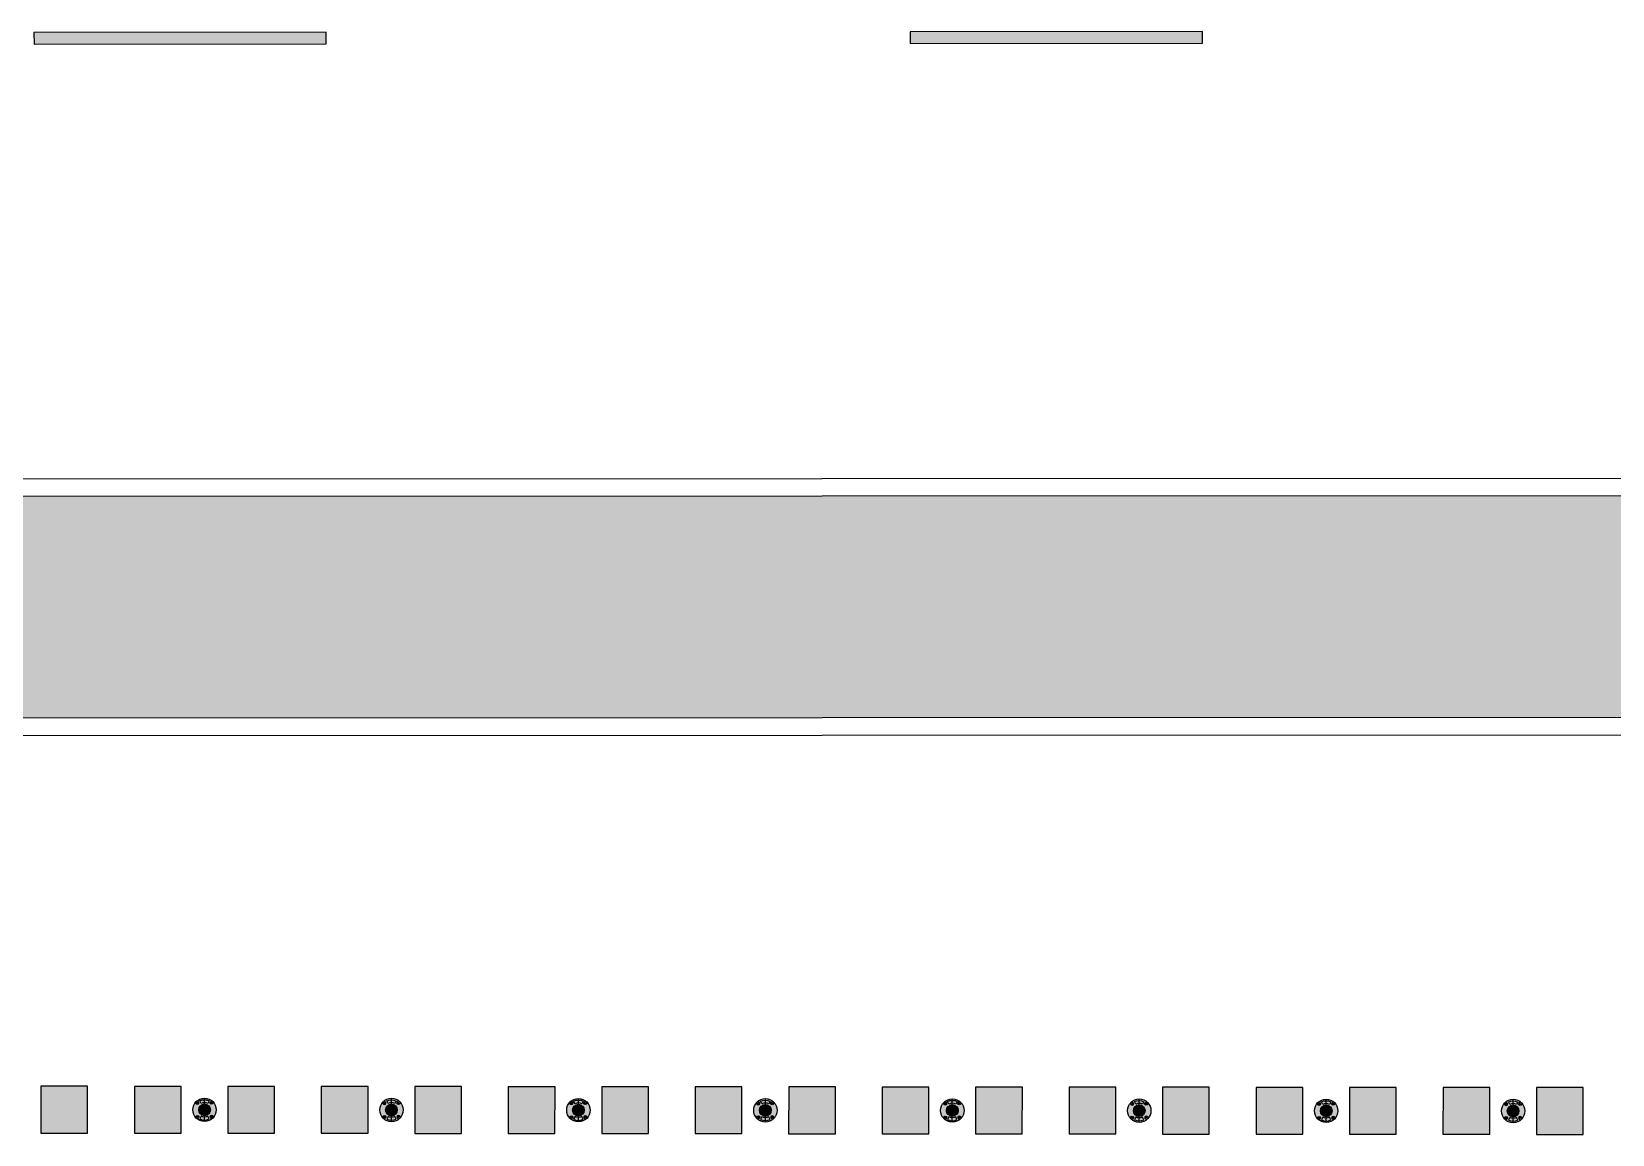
# Model space of a CAD drawing. Header units: metres. Extents: x 668617 to 675126, y 2286318 to 2293677.
# Drawn here: x 669092.89 to 669106.42, y 2287207.21 to 2287216.65 of the extents above; entities that cross this region are included whole.
import ezdxf

# ---------------------------------------------------------------- set-up
doc = ezdxf.new("R2010")
doc.units = ezdxf.units.M
doc.header["$MEASUREMENT"] = 0
for name, color, linetype in [('CU_VEGETACION', 54, 'Continuous'), ('DMTG-B-CuadrosVerdes', 94, 'Continuous'), ('DMTG-M-VIALETON', 92, 'Continuous'), ('DMTG-PB-BANQUETAS', 251, 'Continuous'), ('DMTG-SH-LINEA DISCONTINUA', 252, 'Continuous')]:
    doc.layers.add(name, color=color, linetype=linetype)

# ---------------------------------------------------------------- blocks, each defined once
blk = doc.blocks.new('*U127')
h = blk.add_hatch(color=256)
h.dxf.hatch_style = 1
h.paths.add_polyline_path([(5.624, 4.25), (6.024, 4.25), (6.024, 4.65), (5.624, 4.65)])
h = blk.add_hatch(color=256)
h.dxf.hatch_style = 1
h.paths.add_polyline_path([(5.624, 4.25), (6.024, 4.25), (6.024, 4.65), (5.624, 4.65)])
h = blk.add_hatch(color=256)
h.dxf.hatch_style = 1
h.paths.add_polyline_path([(6.424, 4.25), (6.824, 4.25), (6.824, 4.65), (6.424, 4.65)])
h = blk.add_hatch(color=256)
h.dxf.hatch_style = 1
h.paths.add_polyline_path([(6.424, 4.25), (6.824, 4.25), (6.824, 4.65), (6.424, 4.65)])
h = blk.add_hatch(color=256)
h.dxf.hatch_style = 1
h.paths.add_polyline_path([(7.224, 4.25), (7.624, 4.25), (7.624, 4.65), (7.224, 4.65)])
h = blk.add_hatch(color=256)
h.dxf.hatch_style = 1
h.paths.add_polyline_path([(7.224, 4.25), (7.624, 4.25), (7.624, 4.65), (7.224, 4.65)])
h = blk.add_hatch(color=256)
h.dxf.hatch_style = 1
h.paths.add_polyline_path([(8.024, 4.25), (8.424, 4.25), (8.424, 4.65), (8.024, 4.65)])
h = blk.add_hatch(color=256)
h.dxf.hatch_style = 1
h.paths.add_polyline_path([(8.024, 4.25), (8.424, 4.25), (8.424, 4.65), (8.024, 4.65)])
h = blk.add_hatch(color=256)
h.dxf.hatch_style = 1
h.paths.add_polyline_path([(8.824, 4.25), (9.224, 4.25), (9.224, 4.65), (8.824, 4.65)])
h = blk.add_hatch(color=256)
h.dxf.hatch_style = 1
h.paths.add_polyline_path([(8.824, 4.25), (9.224, 4.25), (9.224, 4.65), (8.824, 4.65)])
h = blk.add_hatch(color=256)
h.dxf.hatch_style = 1
h.paths.add_polyline_path([(9.624, 4.25), (10.024, 4.25), (10.024, 4.65), (9.624, 4.65)])
h = blk.add_hatch(color=256)
h.dxf.hatch_style = 1
h.paths.add_polyline_path([(9.624, 4.25), (10.024, 4.25), (10.024, 4.65), (9.624, 4.65)])
h = blk.add_hatch(color=256)
h.dxf.hatch_style = 1
h.paths.add_polyline_path([(10.424, 4.25), (10.824, 4.25), (10.824, 4.65), (10.424, 4.65)])
h = blk.add_hatch(color=256)
h.dxf.hatch_style = 1
h.paths.add_polyline_path([(10.424, 4.25), (10.824, 4.25), (10.824, 4.65), (10.424, 4.65)])
h = blk.add_hatch(color=256)
h.dxf.hatch_style = 1
h.paths.add_polyline_path([(11.224, 4.25), (11.624, 4.25), (11.624, 4.65), (11.224, 4.65)])
h = blk.add_hatch(color=256)
h.dxf.hatch_style = 1
h.paths.add_polyline_path([(11.224, 4.25), (11.624, 4.25), (11.624, 4.65), (11.224, 4.65)])
h = blk.add_hatch(color=256)
h.dxf.hatch_style = 1
h.paths.add_polyline_path([(12.024, 4.25), (12.424, 4.25), (12.424, 4.65), (12.024, 4.65)])
h = blk.add_hatch(color=256)
h.dxf.hatch_style = 1
h.paths.add_polyline_path([(12.024, 4.25), (12.424, 4.25), (12.424, 4.65), (12.024, 4.65)])
h = blk.add_hatch(color=256)
h.dxf.hatch_style = 1
h.paths.add_polyline_path([(12.824, 4.25), (13.224, 4.25), (13.224, 4.65), (12.824, 4.65)])
h = blk.add_hatch(color=256)
h.dxf.hatch_style = 1
h.paths.add_polyline_path([(12.824, 4.25), (13.224, 4.25), (13.224, 4.65), (12.824, 4.65)])
h = blk.add_hatch(color=256)
h.dxf.hatch_style = 1
h.paths.add_polyline_path([(13.624, 4.25), (14.024, 4.25), (14.024, 4.65), (13.624, 4.65)])
h = blk.add_hatch(color=256)
h.dxf.hatch_style = 1
h.paths.add_polyline_path([(13.624, 4.25), (14.024, 4.25), (14.024, 4.65), (13.624, 4.65)])
h = blk.add_hatch(color=256)
h.dxf.hatch_style = 1
h.paths.add_polyline_path([(14.424, 4.25), (14.824, 4.25), (14.824, 4.65), (14.424, 4.65)])
h = blk.add_hatch(color=256)
h.dxf.hatch_style = 1
h.paths.add_polyline_path([(14.424, 4.25), (14.824, 4.25), (14.824, 4.65), (14.424, 4.65)])
h = blk.add_hatch(color=256)
h.dxf.hatch_style = 1
h.paths.add_polyline_path([(15.224, 4.25), (15.624, 4.25), (15.624, 4.65), (15.224, 4.65)])
h = blk.add_hatch(color=256)
h.dxf.hatch_style = 1
h.paths.add_polyline_path([(15.224, 4.25), (15.624, 4.25), (15.624, 4.65), (15.224, 4.65)])
h = blk.add_hatch(color=256)
h.dxf.hatch_style = 1
h.paths.add_polyline_path([(16.024, 4.25), (16.424, 4.25), (16.424, 4.65), (16.024, 4.65)])
h = blk.add_hatch(color=256)
h.dxf.hatch_style = 1
h.paths.add_polyline_path([(16.024, 4.25), (16.424, 4.25), (16.424, 4.65), (16.024, 4.65)])
h = blk.add_hatch(color=256)
h.dxf.hatch_style = 1
h.paths.add_polyline_path([(16.824, 4.25), (17.224, 4.25), (17.224, 4.65), (16.824, 4.65)])
h = blk.add_hatch(color=256)
h.dxf.hatch_style = 1
h.paths.add_polyline_path([(16.824, 4.25), (17.224, 4.25), (17.224, 4.65), (16.824, 4.65)])
h = blk.add_hatch(color=256)
h.dxf.hatch_style = 1
h.paths.add_polyline_path([(17.624, 4.25), (18.024, 4.25), (18.024, 4.65), (17.624, 4.65)])
h = blk.add_hatch(color=256)
h.dxf.hatch_style = 1
h.paths.add_polyline_path([(17.624, 4.25), (18.024, 4.25), (18.024, 4.65), (17.624, 4.65)])
h = blk.add_hatch(color=256)
h.dxf.hatch_style = 1
h.paths.add_polyline_path([(18.424, 4.25), (18.824, 4.25), (18.824, 4.65), (18.424, 4.65)])
h = blk.add_hatch(color=256)
h.dxf.hatch_style = 1
h.paths.add_polyline_path([(18.424, 4.25), (18.824, 4.25), (18.824, 4.65), (18.424, 4.65)])
for points in [[(5.624, 4.25), (6.024, 4.25), (6.024, 4.65), (5.624, 4.65)], [(5.624, 4.25), (6.024, 4.25), (6.024, 4.65), (5.624, 4.65)], [(6.424, 4.25), (6.824, 4.25), (6.824, 4.65), (6.424, 4.65)], [(6.424, 4.25), (6.824, 4.25), (6.824, 4.65), (6.424, 4.65)], [(7.224, 4.25), (7.624, 4.25), (7.624, 4.65), (7.224, 4.65)], [(7.224, 4.25), (7.624, 4.25), (7.624, 4.65), (7.224, 4.65)], [(8.024, 4.25), (8.424, 4.25), (8.424, 4.65), (8.024, 4.65)], [(8.024, 4.25), (8.424, 4.25), (8.424, 4.65), (8.024, 4.65)], [(8.824, 4.25), (9.224, 4.25), (9.224, 4.65), (8.824, 4.65)], [(8.824, 4.25), (9.224, 4.25), (9.224, 4.65), (8.824, 4.65)], [(9.624, 4.25), (10.024, 4.25), (10.024, 4.65), (9.624, 4.65)], [(9.624, 4.25), (10.024, 4.25), (10.024, 4.65), (9.624, 4.65)], [(10.424, 4.25), (10.824, 4.25), (10.824, 4.65), (10.424, 4.65)], [(10.424, 4.25), (10.824, 4.25), (10.824, 4.65), (10.424, 4.65)], [(11.224, 4.25), (11.624, 4.25), (11.624, 4.65), (11.224, 4.65)], [(11.224, 4.25), (11.624, 4.25), (11.624, 4.65), (11.224, 4.65)], [(12.024, 4.25), (12.424, 4.25), (12.424, 4.65), (12.024, 4.65)], [(12.024, 4.25), (12.424, 4.25), (12.424, 4.65), (12.024, 4.65)], [(12.824, 4.25), (13.224, 4.25), (13.224, 4.65), (12.824, 4.65)], [(12.824, 4.25), (13.224, 4.25), (13.224, 4.65), (12.824, 4.65)], [(13.624, 4.25), (14.024, 4.25), (14.024, 4.65), (13.624, 4.65)], [(13.624, 4.25), (14.024, 4.25), (14.024, 4.65), (13.624, 4.65)], [(14.424, 4.25), (14.824, 4.25), (14.824, 4.65), (14.424, 4.65)], [(14.424, 4.25), (14.824, 4.25), (14.824, 4.65), (14.424, 4.65)], [(15.224, 4.25), (15.624, 4.25), (15.624, 4.65), (15.224, 4.65)], [(15.224, 4.25), (15.624, 4.25), (15.624, 4.65), (15.224, 4.65)], [(16.024, 4.25), (16.424, 4.25), (16.424, 4.65), (16.024, 4.65)], [(16.024, 4.25), (16.424, 4.25), (16.424, 4.65), (16.024, 4.65)], [(16.824, 4.25), (17.224, 4.25), (17.224, 4.65), (16.824, 4.65)], [(16.824, 4.25), (17.224, 4.25), (17.224, 4.65), (16.824, 4.65)], [(17.624, 4.25), (18.024, 4.25), (18.024, 4.65), (17.624, 4.65)], [(17.624, 4.25), (18.024, 4.25), (18.024, 4.65), (17.624, 4.65)], [(18.424, 4.25), (18.824, 4.25), (18.824, 4.65), (18.424, 4.65)], [(18.424, 4.25), (18.824, 4.25), (18.824, 4.65), (18.424, 4.65)]]:
    blk.add_lwpolyline(points, close=True)
blk = doc.blocks.new('*U86')
at = {"true_color": 0x58ba48}
h = blk.add_hatch(color=85, dxfattribs=at)
h.dxf.hatch_style = 1
h.paths.add_polyline_path([(19.792, 11.001, 1), (19.892, 11.001, 1)], flags=0)
h.paths.add_polyline_path([(19.791, 11.069), (19.78, 11.08, 0.062746), (19.763, 11.062), (19.773, 11.052, 0.413879), (19.791, 11.052, 0.414549)], flags=17)
h.paths.add_polyline_path([(19.788, 11.06, -1), (19.776, 11.06, -1)], flags=16)
h.paths.add_polyline_path([(19.792, 11.001, 1), (19.892, 11.001, 1)], flags=16)
h.paths.add_polyline_path([(19.903, 11.08), (19.892, 11.069, 0.413879), (19.892, 11.052, 0.414549), (19.91, 11.052), (19.921, 11.062, 0.062746)], flags=17)
h.paths.add_polyline_path([(19.907, 11.06, -1), (19.895, 11.06, -1)], flags=16)
h.paths.add_polyline_path([(19.921, 10.94), (19.91, 10.95, 0.413879), (19.892, 10.95, 0.414549), (19.892, 10.933), (19.903, 10.922, 0.062746)], flags=17)
h.paths.add_polyline_path([(19.895, 10.942, -1), (19.907, 10.942, -1)], flags=16)
h.paths.add_polyline_path([(19.791, 10.95, 0.414549), (19.773, 10.95), (19.763, 10.94, 0.062746), (19.78, 10.922), (19.791, 10.933, 0.413879)], flags=17)
h.paths.add_polyline_path([(19.776, 10.942, -1), (19.788, 10.942, -1)], flags=16)
h.paths.add_polyline_path([(19.921, 11.062), (19.91, 11.052, -0.414549), (19.892, 11.052, -0.413879), (19.892, 11.069), (19.903, 11.08, 0.342564), (19.78, 11.08), (19.791, 11.069, -0.414549), (19.791, 11.052, -0.413879), (19.773, 11.052), (19.763, 11.062, 0.166532), (19.742, 11.001, 0.166532), (19.763, 10.94), (19.773, 10.95, -0.414549), (19.791, 10.95, -0.413879), (19.791, 10.933), (19.78, 10.922, 0.342564), (19.903, 10.922), (19.892, 10.933, -0.414549), (19.892, 10.95, -0.413879), (19.91, 10.95), (19.921, 10.94, 0.166532), (19.942, 11.001, 0.166532)])
h.paths.add_polyline_path([(19.892, 11.001, -1), (19.792, 11.001, -1)], flags=0)
h.paths.add_polyline_path([(19.871, 11.056, 0.245947), (19.813, 11.056), (19.801, 11.078, -0.245947), (19.882, 11.078)], flags=16)
h.paths.add_polyline_path([(19.871, 10.946), (19.882, 10.923, -0.245947), (19.801, 10.923), (19.813, 10.946, 0.245947)], flags=16)
h = blk.add_hatch(color=85, dxfattribs=at)
h.dxf.hatch_style = 1
h.paths.add_polyline_path([(21.392, 11.001, 1), (21.492, 11.001, 1)], flags=0)
h.paths.add_polyline_path([(21.391, 11.069), (21.38, 11.08, 0.062746), (21.363, 11.062), (21.373, 11.052, 0.413879), (21.391, 11.052, 0.414549)], flags=17)
h.paths.add_polyline_path([(21.388, 11.06, -1), (21.376, 11.06, -1)], flags=16)
h.paths.add_polyline_path([(21.392, 11.001, 1), (21.492, 11.001, 1)], flags=16)
h.paths.add_polyline_path([(21.503, 11.08), (21.492, 11.069, 0.413879), (21.492, 11.052, 0.414549), (21.51, 11.052), (21.521, 11.062, 0.062746)], flags=17)
h.paths.add_polyline_path([(21.507, 11.06, -1), (21.495, 11.06, -1)], flags=16)
h.paths.add_polyline_path([(21.521, 10.94), (21.51, 10.95, 0.413879), (21.492, 10.95, 0.414549), (21.492, 10.933), (21.503, 10.922, 0.062746)], flags=17)
h.paths.add_polyline_path([(21.495, 10.942, -1), (21.507, 10.942, -1)], flags=16)
h.paths.add_polyline_path([(21.391, 10.95, 0.414549), (21.373, 10.95), (21.363, 10.94, 0.062746), (21.38, 10.922), (21.391, 10.933, 0.413879)], flags=17)
h.paths.add_polyline_path([(21.376, 10.942, -1), (21.388, 10.942, -1)], flags=16)
h.paths.add_polyline_path([(21.521, 11.062), (21.51, 11.052, -0.414549), (21.492, 11.052, -0.413879), (21.492, 11.069), (21.503, 11.08, 0.342564), (21.38, 11.08), (21.391, 11.069, -0.414549), (21.391, 11.052, -0.413879), (21.373, 11.052), (21.363, 11.062, 0.166532), (21.342, 11.001, 0.166532), (21.363, 10.94), (21.373, 10.95, -0.414549), (21.391, 10.95, -0.413879), (21.391, 10.933), (21.38, 10.922, 0.342564), (21.503, 10.922), (21.492, 10.933, -0.414549), (21.492, 10.95, -0.413879), (21.51, 10.95), (21.521, 10.94, 0.166532), (21.542, 11.001, 0.166532)])
h.paths.add_polyline_path([(21.492, 11.001, -1), (21.392, 11.001, -1)], flags=0)
h.paths.add_polyline_path([(21.471, 11.056, 0.245947), (21.413, 11.056), (21.401, 11.078, -0.245947), (21.482, 11.078)], flags=16)
h.paths.add_polyline_path([(21.471, 10.946), (21.482, 10.923, -0.245947), (21.401, 10.923), (21.413, 10.946, 0.245947)], flags=16)
h = blk.add_hatch(color=85, dxfattribs=at)
h.dxf.hatch_style = 1
h.paths.add_polyline_path([(22.992, 11.001, 1), (23.092, 11.001, 1)], flags=0)
h.paths.add_polyline_path([(22.991, 11.069), (22.98, 11.08, 0.062746), (22.963, 11.062), (22.973, 11.052, 0.413879), (22.991, 11.052, 0.414549)], flags=17)
h.paths.add_polyline_path([(22.988, 11.06, -1), (22.976, 11.06, -1)], flags=16)
h.paths.add_polyline_path([(22.992, 11.001, 1), (23.092, 11.001, 1)], flags=16)
h.paths.add_polyline_path([(23.103, 11.08), (23.092, 11.069, 0.413879), (23.092, 11.052, 0.414549), (23.11, 11.052), (23.121, 11.062, 0.062746)], flags=17)
h.paths.add_polyline_path([(23.107, 11.06, -1), (23.095, 11.06, -1)], flags=16)
h.paths.add_polyline_path([(23.121, 10.94), (23.11, 10.95, 0.413879), (23.092, 10.95, 0.414549), (23.092, 10.933), (23.103, 10.922, 0.062746)], flags=17)
h.paths.add_polyline_path([(23.095, 10.942, -1), (23.107, 10.942, -1)], flags=16)
h.paths.add_polyline_path([(22.991, 10.95, 0.414549), (22.973, 10.95), (22.963, 10.94, 0.062746), (22.98, 10.922), (22.991, 10.933, 0.413879)], flags=17)
h.paths.add_polyline_path([(22.976, 10.942, -1), (22.988, 10.942, -1)], flags=16)
h.paths.add_polyline_path([(23.121, 11.062), (23.11, 11.052, -0.414549), (23.092, 11.052, -0.413879), (23.092, 11.069), (23.103, 11.08, 0.342564), (22.98, 11.08), (22.991, 11.069, -0.414549), (22.991, 11.052, -0.413879), (22.973, 11.052), (22.963, 11.062, 0.166532), (22.942, 11.001, 0.166532), (22.963, 10.94), (22.973, 10.95, -0.414549), (22.991, 10.95, -0.413879), (22.991, 10.933), (22.98, 10.922, 0.342564), (23.103, 10.922), (23.092, 10.933, -0.414549), (23.092, 10.95, -0.413879), (23.11, 10.95), (23.121, 10.94, 0.166532), (23.142, 11.001, 0.166532)])
h.paths.add_polyline_path([(23.092, 11.001, -1), (22.992, 11.001, -1)], flags=0)
h.paths.add_polyline_path([(23.071, 11.056, 0.245947), (23.013, 11.056), (23.001, 11.078, -0.245947), (23.082, 11.078)], flags=16)
h.paths.add_polyline_path([(23.071, 10.946), (23.082, 10.923, -0.245947), (23.001, 10.923), (23.013, 10.946, 0.245947)], flags=16)
h = blk.add_hatch(color=85, dxfattribs=at)
h.dxf.hatch_style = 1
h.paths.add_polyline_path([(24.592, 11.001, 1), (24.692, 11.001, 1)], flags=0)
h.paths.add_polyline_path([(24.591, 11.069), (24.58, 11.08, 0.062746), (24.563, 11.062), (24.573, 11.052, 0.413879), (24.591, 11.052, 0.414549)], flags=17)
h.paths.add_polyline_path([(24.588, 11.06, -1), (24.576, 11.06, -1)], flags=16)
h.paths.add_polyline_path([(24.592, 11.001, 1), (24.692, 11.001, 1)], flags=16)
h.paths.add_polyline_path([(24.703, 11.08), (24.692, 11.069, 0.413879), (24.692, 11.052, 0.414549), (24.71, 11.052), (24.721, 11.062, 0.062746)], flags=17)
h.paths.add_polyline_path([(24.707, 11.06, -1), (24.695, 11.06, -1)], flags=16)
h.paths.add_polyline_path([(24.721, 10.94), (24.71, 10.95, 0.413879), (24.692, 10.95, 0.414549), (24.692, 10.933), (24.703, 10.922, 0.062746)], flags=17)
h.paths.add_polyline_path([(24.695, 10.942, -1), (24.707, 10.942, -1)], flags=16)
h.paths.add_polyline_path([(24.591, 10.95, 0.414549), (24.573, 10.95), (24.563, 10.94, 0.062746), (24.58, 10.922), (24.591, 10.933, 0.413879)], flags=17)
h.paths.add_polyline_path([(24.576, 10.942, -1), (24.588, 10.942, -1)], flags=16)
h.paths.add_polyline_path([(24.721, 11.062), (24.71, 11.052, -0.414549), (24.692, 11.052, -0.413879), (24.692, 11.069), (24.703, 11.08, 0.342564), (24.58, 11.08), (24.591, 11.069, -0.414549), (24.591, 11.052, -0.413879), (24.573, 11.052), (24.563, 11.062, 0.166532), (24.542, 11.001, 0.166532), (24.563, 10.94), (24.573, 10.95, -0.414549), (24.591, 10.95, -0.413879), (24.591, 10.933), (24.58, 10.922, 0.342564), (24.703, 10.922), (24.692, 10.933, -0.414549), (24.692, 10.95, -0.413879), (24.71, 10.95), (24.721, 10.94, 0.166532), (24.742, 11.001, 0.166532)])
h.paths.add_polyline_path([(24.692, 11.001, -1), (24.592, 11.001, -1)], flags=0)
h.paths.add_polyline_path([(24.671, 11.056, 0.245947), (24.613, 11.056), (24.601, 11.078, -0.245947), (24.682, 11.078)], flags=16)
h.paths.add_polyline_path([(24.671, 10.946), (24.682, 10.923, -0.245947), (24.601, 10.923), (24.613, 10.946, 0.245947)], flags=16)
h = blk.add_hatch(color=85, dxfattribs=at)
h.dxf.hatch_style = 1
h.paths.add_polyline_path([(26.192, 11.001, 1), (26.292, 11.001, 1)], flags=0)
h.paths.add_polyline_path([(26.191, 11.069), (26.18, 11.08, 0.062746), (26.163, 11.062), (26.173, 11.052, 0.413879), (26.191, 11.052, 0.414549)], flags=17)
h.paths.add_polyline_path([(26.188, 11.06, -1), (26.176, 11.06, -1)], flags=16)
h.paths.add_polyline_path([(26.192, 11.001, 1), (26.292, 11.001, 1)], flags=16)
h.paths.add_polyline_path([(26.303, 11.08), (26.292, 11.069, 0.413879), (26.292, 11.052, 0.414549), (26.31, 11.052), (26.321, 11.062, 0.062746)], flags=17)
h.paths.add_polyline_path([(26.307, 11.06, -1), (26.295, 11.06, -1)], flags=16)
h.paths.add_polyline_path([(26.321, 10.94), (26.31, 10.95, 0.413879), (26.292, 10.95, 0.414549), (26.292, 10.933), (26.303, 10.922, 0.062746)], flags=17)
h.paths.add_polyline_path([(26.295, 10.942, -1), (26.307, 10.942, -1)], flags=16)
h.paths.add_polyline_path([(26.191, 10.95, 0.414549), (26.173, 10.95), (26.163, 10.94, 0.062746), (26.18, 10.922), (26.191, 10.933, 0.413879)], flags=17)
h.paths.add_polyline_path([(26.176, 10.942, -1), (26.188, 10.942, -1)], flags=16)
h.paths.add_polyline_path([(26.321, 11.062), (26.31, 11.052, -0.414549), (26.292, 11.052, -0.413879), (26.292, 11.069), (26.303, 11.08, 0.342564), (26.18, 11.08), (26.191, 11.069, -0.414549), (26.191, 11.052, -0.413879), (26.173, 11.052), (26.163, 11.062, 0.166532), (26.142, 11.001, 0.166532), (26.163, 10.94), (26.173, 10.95, -0.414549), (26.191, 10.95, -0.413879), (26.191, 10.933), (26.18, 10.922, 0.342564), (26.303, 10.922), (26.292, 10.933, -0.414549), (26.292, 10.95, -0.413879), (26.31, 10.95), (26.321, 10.94, 0.166532), (26.342, 11.001, 0.166532)])
h.paths.add_polyline_path([(26.292, 11.001, -1), (26.192, 11.001, -1)], flags=0)
h.paths.add_polyline_path([(26.271, 11.056, 0.245947), (26.213, 11.056), (26.201, 11.078, -0.245947), (26.282, 11.078)], flags=16)
h.paths.add_polyline_path([(26.271, 10.946), (26.282, 10.923, -0.245947), (26.201, 10.923), (26.213, 10.946, 0.245947)], flags=16)
h = blk.add_hatch(color=85, dxfattribs=at)
h.dxf.hatch_style = 1
h.paths.add_polyline_path([(27.792, 11.001, 1), (27.892, 11.001, 1)], flags=0)
h.paths.add_polyline_path([(27.791, 11.069), (27.78, 11.08, 0.062746), (27.763, 11.062), (27.773, 11.052, 0.413879), (27.791, 11.052, 0.414549)], flags=17)
h.paths.add_polyline_path([(27.788, 11.06, -1), (27.776, 11.06, -1)], flags=16)
h.paths.add_polyline_path([(27.792, 11.001, 1), (27.892, 11.001, 1)], flags=16)
h.paths.add_polyline_path([(27.903, 11.08), (27.892, 11.069, 0.413879), (27.892, 11.052, 0.414549), (27.91, 11.052), (27.921, 11.062, 0.062746)], flags=17)
h.paths.add_polyline_path([(27.907, 11.06, -1), (27.895, 11.06, -1)], flags=16)
h.paths.add_polyline_path([(27.921, 10.94), (27.91, 10.95, 0.413879), (27.892, 10.95, 0.414549), (27.892, 10.933), (27.903, 10.922, 0.062746)], flags=17)
h.paths.add_polyline_path([(27.895, 10.942, -1), (27.907, 10.942, -1)], flags=16)
h.paths.add_polyline_path([(27.791, 10.95, 0.414549), (27.773, 10.95), (27.763, 10.94, 0.062746), (27.78, 10.922), (27.791, 10.933, 0.413879)], flags=17)
h.paths.add_polyline_path([(27.776, 10.942, -1), (27.788, 10.942, -1)], flags=16)
h.paths.add_polyline_path([(27.921, 11.062), (27.91, 11.052, -0.414549), (27.892, 11.052, -0.413879), (27.892, 11.069), (27.903, 11.08, 0.342564), (27.78, 11.08), (27.791, 11.069, -0.414549), (27.791, 11.052, -0.413879), (27.773, 11.052), (27.763, 11.062, 0.166532), (27.742, 11.001, 0.166532), (27.763, 10.94), (27.773, 10.95, -0.414549), (27.791, 10.95, -0.413879), (27.791, 10.933), (27.78, 10.922, 0.342564), (27.903, 10.922), (27.892, 10.933, -0.414549), (27.892, 10.95, -0.413879), (27.91, 10.95), (27.921, 10.94, 0.166532), (27.942, 11.001, 0.166532)])
h.paths.add_polyline_path([(27.892, 11.001, -1), (27.792, 11.001, -1)], flags=0)
h.paths.add_polyline_path([(27.871, 11.056, 0.245947), (27.813, 11.056), (27.801, 11.078, -0.245947), (27.882, 11.078)], flags=16)
h.paths.add_polyline_path([(27.871, 10.946), (27.882, 10.923, -0.245947), (27.801, 10.923), (27.813, 10.946, 0.245947)], flags=16)
h = blk.add_hatch(color=85, dxfattribs=at)
h.dxf.hatch_style = 1
h.paths.add_polyline_path([(29.392, 11.001, 1), (29.492, 11.001, 1)], flags=0)
h.paths.add_polyline_path([(29.391, 11.069), (29.38, 11.08, 0.062746), (29.363, 11.062), (29.373, 11.052, 0.413879), (29.391, 11.052, 0.414549)], flags=17)
h.paths.add_polyline_path([(29.388, 11.06, -1), (29.376, 11.06, -1)], flags=16)
h.paths.add_polyline_path([(29.392, 11.001, 1), (29.492, 11.001, 1)], flags=16)
h.paths.add_polyline_path([(29.503, 11.08), (29.492, 11.069, 0.413879), (29.492, 11.052, 0.414549), (29.51, 11.052), (29.521, 11.062, 0.062746)], flags=17)
h.paths.add_polyline_path([(29.507, 11.06, -1), (29.495, 11.06, -1)], flags=16)
h.paths.add_polyline_path([(29.521, 10.94), (29.51, 10.95, 0.413879), (29.492, 10.95, 0.414549), (29.492, 10.933), (29.503, 10.922, 0.062746)], flags=17)
h.paths.add_polyline_path([(29.495, 10.942, -1), (29.507, 10.942, -1)], flags=16)
h.paths.add_polyline_path([(29.391, 10.95, 0.414549), (29.373, 10.95), (29.363, 10.94, 0.062746), (29.38, 10.922), (29.391, 10.933, 0.413879)], flags=17)
h.paths.add_polyline_path([(29.376, 10.942, -1), (29.388, 10.942, -1)], flags=16)
h.paths.add_polyline_path([(29.521, 11.062), (29.51, 11.052, -0.414549), (29.492, 11.052, -0.413879), (29.492, 11.069), (29.503, 11.08, 0.342564), (29.38, 11.08), (29.391, 11.069, -0.414549), (29.391, 11.052, -0.413879), (29.373, 11.052), (29.363, 11.062, 0.166532), (29.342, 11.001, 0.166532), (29.363, 10.94), (29.373, 10.95, -0.414549), (29.391, 10.95, -0.413879), (29.391, 10.933), (29.38, 10.922, 0.342564), (29.503, 10.922), (29.492, 10.933, -0.414549), (29.492, 10.95, -0.413879), (29.51, 10.95), (29.521, 10.94, 0.166532), (29.542, 11.001, 0.166532)])
h.paths.add_polyline_path([(29.492, 11.001, -1), (29.392, 11.001, -1)], flags=0)
h.paths.add_polyline_path([(29.471, 11.056, 0.245947), (29.413, 11.056), (29.401, 11.078, -0.245947), (29.482, 11.078)], flags=16)
h.paths.add_polyline_path([(29.471, 10.946), (29.482, 10.923, -0.245947), (29.401, 10.923), (29.413, 10.946, 0.245947)], flags=16)
h = blk.add_hatch(color=85, dxfattribs=at)
h.dxf.hatch_style = 1
h.paths.add_polyline_path([(30.992, 11.001, 1), (31.092, 11.001, 1)], flags=0)
h.paths.add_polyline_path([(30.991, 11.069), (30.98, 11.08, 0.062746), (30.963, 11.062), (30.973, 11.052, 0.413879), (30.991, 11.052, 0.414549)], flags=17)
h.paths.add_polyline_path([(30.988, 11.06, -1), (30.976, 11.06, -1)], flags=16)
h.paths.add_polyline_path([(30.992, 11.001, 1), (31.092, 11.001, 1)], flags=16)
h.paths.add_polyline_path([(31.103, 11.08), (31.092, 11.069, 0.413879), (31.092, 11.052, 0.414549), (31.11, 11.052), (31.121, 11.062, 0.062746)], flags=17)
h.paths.add_polyline_path([(31.107, 11.06, -1), (31.095, 11.06, -1)], flags=16)
h.paths.add_polyline_path([(31.121, 10.94), (31.11, 10.95, 0.413879), (31.092, 10.95, 0.414549), (31.092, 10.933), (31.103, 10.922, 0.062746)], flags=17)
h.paths.add_polyline_path([(31.095, 10.942, -1), (31.107, 10.942, -1)], flags=16)
h.paths.add_polyline_path([(30.991, 10.95, 0.414549), (30.973, 10.95), (30.963, 10.94, 0.062746), (30.98, 10.922), (30.991, 10.933, 0.413879)], flags=17)
h.paths.add_polyline_path([(30.976, 10.942, -1), (30.988, 10.942, -1)], flags=16)
h.paths.add_polyline_path([(31.121, 11.062), (31.11, 11.052, -0.414549), (31.092, 11.052, -0.413879), (31.092, 11.069), (31.103, 11.08, 0.342564), (30.98, 11.08), (30.991, 11.069, -0.414549), (30.991, 11.052, -0.413879), (30.973, 11.052), (30.963, 11.062, 0.166532), (30.942, 11.001, 0.166532), (30.963, 10.94), (30.973, 10.95, -0.414549), (30.991, 10.95, -0.413879), (30.991, 10.933), (30.98, 10.922, 0.342564), (31.103, 10.922), (31.092, 10.933, -0.414549), (31.092, 10.95, -0.413879), (31.11, 10.95), (31.121, 10.94, 0.166532), (31.142, 11.001, 0.166532)])
h.paths.add_polyline_path([(31.092, 11.001, -1), (30.992, 11.001, -1)], flags=0)
h.paths.add_polyline_path([(31.071, 11.056, 0.245947), (31.013, 11.056), (31.001, 11.078, -0.245947), (31.082, 11.078)], flags=16)
h.paths.add_polyline_path([(31.071, 10.946), (31.082, 10.923, -0.245947), (31.001, 10.923), (31.013, 10.946, 0.245947)], flags=16)
h = blk.add_hatch(color=85, dxfattribs=at)
h.dxf.hatch_style = 1
h.paths.add_polyline_path([(19.792, 11.001, 1), (19.892, 11.001, 1)])
at = {"true_color": 0xc7c8ca}
h = blk.add_hatch(color=9, dxfattribs=at)
h.dxf.hatch_style = 1
h.paths.add_polyline_path([(19.882, 11.078, 0.245947), (19.801, 11.078), (19.813, 11.056, -0.245947), (19.871, 11.056)])
h.paths.add_polyline_path([(19.882, 10.923), (19.871, 10.946, -0.245947), (19.813, 10.946), (19.801, 10.923, 0.245947)])
at = {"true_color": 0x58ba48}
h = blk.add_hatch(color=85, dxfattribs=at)
h.dxf.hatch_style = 1
h.paths.add_polyline_path([(21.392, 11.001, 1), (21.492, 11.001, 1)])
at = {"true_color": 0xc7c8ca}
h = blk.add_hatch(color=9, dxfattribs=at)
h.dxf.hatch_style = 1
h.paths.add_polyline_path([(21.482, 11.078, 0.245947), (21.401, 11.078), (21.413, 11.056, -0.245947), (21.471, 11.056)])
h.paths.add_polyline_path([(21.482, 10.923), (21.471, 10.946, -0.245947), (21.413, 10.946), (21.401, 10.923, 0.245947)])
at = {"true_color": 0x58ba48}
h = blk.add_hatch(color=85, dxfattribs=at)
h.dxf.hatch_style = 1
h.paths.add_polyline_path([(22.992, 11.001, 1), (23.092, 11.001, 1)])
at = {"true_color": 0xc7c8ca}
h = blk.add_hatch(color=9, dxfattribs=at)
h.dxf.hatch_style = 1
h.paths.add_polyline_path([(23.082, 11.078, 0.245947), (23.001, 11.078), (23.013, 11.056, -0.245947), (23.071, 11.056)])
h.paths.add_polyline_path([(23.082, 10.923), (23.071, 10.946, -0.245947), (23.013, 10.946), (23.001, 10.923, 0.245947)])
at = {"true_color": 0x58ba48}
h = blk.add_hatch(color=85, dxfattribs=at)
h.dxf.hatch_style = 1
h.paths.add_polyline_path([(24.592, 11.001, 1), (24.692, 11.001, 1)])
at = {"true_color": 0xc7c8ca}
h = blk.add_hatch(color=9, dxfattribs=at)
h.dxf.hatch_style = 1
h.paths.add_polyline_path([(24.682, 11.078, 0.245947), (24.601, 11.078), (24.613, 11.056, -0.245947), (24.671, 11.056)])
h.paths.add_polyline_path([(24.682, 10.923), (24.671, 10.946, -0.245947), (24.613, 10.946), (24.601, 10.923, 0.245947)])
at = {"true_color": 0x58ba48}
h = blk.add_hatch(color=85, dxfattribs=at)
h.dxf.hatch_style = 1
h.paths.add_polyline_path([(26.192, 11.001, 1), (26.292, 11.001, 1)])
at = {"true_color": 0xc7c8ca}
h = blk.add_hatch(color=9, dxfattribs=at)
h.dxf.hatch_style = 1
h.paths.add_polyline_path([(26.282, 11.078, 0.245947), (26.201, 11.078), (26.213, 11.056, -0.245947), (26.271, 11.056)])
h.paths.add_polyline_path([(26.282, 10.923), (26.271, 10.946, -0.245947), (26.213, 10.946), (26.201, 10.923, 0.245947)])
at = {"true_color": 0x58ba48}
h = blk.add_hatch(color=85, dxfattribs=at)
h.dxf.hatch_style = 1
h.paths.add_polyline_path([(27.792, 11.001, 1), (27.892, 11.001, 1)])
at = {"true_color": 0xc7c8ca}
h = blk.add_hatch(color=9, dxfattribs=at)
h.dxf.hatch_style = 1
h.paths.add_polyline_path([(27.882, 11.078, 0.245947), (27.801, 11.078), (27.813, 11.056, -0.245947), (27.871, 11.056)])
h.paths.add_polyline_path([(27.882, 10.923), (27.871, 10.946, -0.245947), (27.813, 10.946), (27.801, 10.923, 0.245947)])
at = {"true_color": 0x58ba48}
h = blk.add_hatch(color=85, dxfattribs=at)
h.dxf.hatch_style = 1
h.paths.add_polyline_path([(29.392, 11.001, 1), (29.492, 11.001, 1)])
at = {"true_color": 0xc7c8ca}
h = blk.add_hatch(color=9, dxfattribs=at)
h.dxf.hatch_style = 1
h.paths.add_polyline_path([(29.482, 11.078, 0.245947), (29.401, 11.078), (29.413, 11.056, -0.245947), (29.471, 11.056)])
h.paths.add_polyline_path([(29.482, 10.923), (29.471, 10.946, -0.245947), (29.413, 10.946), (29.401, 10.923, 0.245947)])
at = {"true_color": 0x58ba48}
h = blk.add_hatch(color=85, dxfattribs=at)
h.dxf.hatch_style = 1
h.paths.add_polyline_path([(30.992, 11.001, 1), (31.092, 11.001, 1)])
at = {"true_color": 0xc7c8ca}
h = blk.add_hatch(color=9, dxfattribs=at)
h.dxf.hatch_style = 1
h.paths.add_polyline_path([(31.082, 11.078, 0.245947), (31.001, 11.078), (31.013, 11.056, -0.245947), (31.071, 11.056)])
h.paths.add_polyline_path([(31.082, 10.923), (31.071, 10.946, -0.245947), (31.013, 10.946), (31.001, 10.923, 0.245947)])
for points in [[(19.842, 10.901), (19.842, 11.101)], [(21.442, 10.901), (21.442, 11.101)], [(23.042, 10.901), (23.042, 11.101)], [(24.642, 10.901), (24.642, 11.101)], [(26.242, 10.901), (26.242, 11.101)], [(27.842, 10.901), (27.842, 11.101)], [(29.442, 10.901), (29.442, 11.101)], [(31.042, 10.901), (31.042, 11.101)]]:
    blk.add_lwpolyline(points)
at = {"color": 18, "true_color": 0x000000}
for points in [[(19.791, 11.069), (19.78, 11.08, 0.062746), (19.763, 11.062), (19.773, 11.052, 0.413879), (19.791, 11.052, 0.414549)], [(19.882, 11.078), (19.871, 11.056, 0.245947), (19.813, 11.056), (19.801, 11.078, -0.245947)], [(19.892, 11.069), (19.903, 11.08, -0.062746), (19.921, 11.062), (19.91, 11.052, -0.413879), (19.892, 11.052, -0.414549)], [(21.391, 11.069), (21.38, 11.08, 0.062746), (21.363, 11.062), (21.373, 11.052, 0.413879), (21.391, 11.052, 0.414549)], [(21.482, 11.078), (21.471, 11.056, 0.245947), (21.413, 11.056), (21.401, 11.078, -0.245947)], [(21.492, 11.069), (21.503, 11.08, -0.062746), (21.521, 11.062), (21.51, 11.052, -0.413879), (21.492, 11.052, -0.414549)], [(22.991, 11.069), (22.98, 11.08, 0.062746), (22.963, 11.062), (22.973, 11.052, 0.413879), (22.991, 11.052, 0.414549)], [(23.082, 11.078), (23.071, 11.056, 0.245947), (23.013, 11.056), (23.001, 11.078, -0.245947)], [(23.092, 11.069), (23.103, 11.08, -0.062746), (23.121, 11.062), (23.11, 11.052, -0.413879), (23.092, 11.052, -0.414549)], [(24.591, 11.069), (24.58, 11.08, 0.062746), (24.563, 11.062), (24.573, 11.052, 0.413879), (24.591, 11.052, 0.414549)], [(24.682, 11.078), (24.671, 11.056, 0.245947), (24.613, 11.056), (24.601, 11.078, -0.245947)], [(24.692, 11.069), (24.703, 11.08, -0.062746), (24.721, 11.062), (24.71, 11.052, -0.413879), (24.692, 11.052, -0.414549)], [(26.191, 11.069), (26.18, 11.08, 0.062746), (26.163, 11.062), (26.173, 11.052, 0.413879), (26.191, 11.052, 0.414549)], [(26.282, 11.078), (26.271, 11.056, 0.245947), (26.213, 11.056), (26.201, 11.078, -0.245947)], [(26.292, 11.069), (26.303, 11.08, -0.062746), (26.321, 11.062), (26.31, 11.052, -0.413879), (26.292, 11.052, -0.414549)], [(27.791, 11.069), (27.78, 11.08, 0.062746), (27.763, 11.062), (27.773, 11.052, 0.413879), (27.791, 11.052, 0.414549)], [(27.882, 11.078), (27.871, 11.056, 0.245947), (27.813, 11.056), (27.801, 11.078, -0.245947)], [(27.892, 11.069), (27.903, 11.08, -0.062746), (27.921, 11.062), (27.91, 11.052, -0.413879), (27.892, 11.052, -0.414549)], [(29.391, 11.069), (29.38, 11.08, 0.062746), (29.363, 11.062), (29.373, 11.052, 0.413879), (29.391, 11.052, 0.414549)], [(29.482, 11.078), (29.471, 11.056, 0.245947), (29.413, 11.056), (29.401, 11.078, -0.245947)], [(29.492, 11.069), (29.503, 11.08, -0.062746), (29.521, 11.062), (29.51, 11.052, -0.413879), (29.492, 11.052, -0.414549)], [(30.991, 11.069), (30.98, 11.08, 0.062746), (30.963, 11.062), (30.973, 11.052, 0.413879), (30.991, 11.052, 0.414549)], [(31.082, 11.078), (31.071, 11.056, 0.245947), (31.013, 11.056), (31.001, 11.078, -0.245947)], [(31.092, 11.069), (31.103, 11.08, -0.062746), (31.121, 11.062), (31.11, 11.052, -0.413879), (31.092, 11.052, -0.414549)], [(19.791, 10.933), (19.78, 10.922, -0.062746), (19.763, 10.94), (19.773, 10.95, -0.413879), (19.791, 10.95, -0.414549)], [(19.882, 10.923), (19.871, 10.946, -0.245947), (19.813, 10.946), (19.801, 10.923, 0.245947)], [(19.892, 10.933), (19.903, 10.922, 0.062746), (19.921, 10.94), (19.91, 10.95, 0.413879), (19.892, 10.95, 0.414549)], [(21.391, 10.933), (21.38, 10.922, -0.062746), (21.363, 10.94), (21.373, 10.95, -0.413879), (21.391, 10.95, -0.414549)], [(21.482, 10.923), (21.471, 10.946, -0.245947), (21.413, 10.946), (21.401, 10.923, 0.245947)], [(21.492, 10.933), (21.503, 10.922, 0.062746), (21.521, 10.94), (21.51, 10.95, 0.413879), (21.492, 10.95, 0.414549)], [(22.991, 10.933), (22.98, 10.922, -0.062746), (22.963, 10.94), (22.973, 10.95, -0.413879), (22.991, 10.95, -0.414549)], [(23.082, 10.923), (23.071, 10.946, -0.245947), (23.013, 10.946), (23.001, 10.923, 0.245947)], [(23.092, 10.933), (23.103, 10.922, 0.062746), (23.121, 10.94), (23.11, 10.95, 0.413879), (23.092, 10.95, 0.414549)], [(24.591, 10.933), (24.58, 10.922, -0.062746), (24.563, 10.94), (24.573, 10.95, -0.413879), (24.591, 10.95, -0.414549)], [(24.682, 10.923), (24.671, 10.946, -0.245947), (24.613, 10.946), (24.601, 10.923, 0.245947)], [(24.692, 10.933), (24.703, 10.922, 0.062746), (24.721, 10.94), (24.71, 10.95, 0.413879), (24.692, 10.95, 0.414549)], [(26.191, 10.933), (26.18, 10.922, -0.062746), (26.163, 10.94), (26.173, 10.95, -0.413879), (26.191, 10.95, -0.414549)], [(26.282, 10.923), (26.271, 10.946, -0.245947), (26.213, 10.946), (26.201, 10.923, 0.245947)], [(26.292, 10.933), (26.303, 10.922, 0.062746), (26.321, 10.94), (26.31, 10.95, 0.413879), (26.292, 10.95, 0.414549)], [(27.791, 10.933), (27.78, 10.922, -0.062746), (27.763, 10.94), (27.773, 10.95, -0.413879), (27.791, 10.95, -0.414549)], [(27.882, 10.923), (27.871, 10.946, -0.245947), (27.813, 10.946), (27.801, 10.923, 0.245947)], [(27.892, 10.933), (27.903, 10.922, 0.062746), (27.921, 10.94), (27.91, 10.95, 0.413879), (27.892, 10.95, 0.414549)], [(29.391, 10.933), (29.38, 10.922, -0.062746), (29.363, 10.94), (29.373, 10.95, -0.413879), (29.391, 10.95, -0.414549)], [(29.482, 10.923), (29.471, 10.946, -0.245947), (29.413, 10.946), (29.401, 10.923, 0.245947)], [(29.492, 10.933), (29.503, 10.922, 0.062746), (29.521, 10.94), (29.51, 10.95, 0.413879), (29.492, 10.95, 0.414549)], [(30.991, 10.933), (30.98, 10.922, -0.062746), (30.963, 10.94), (30.973, 10.95, -0.413879), (30.991, 10.95, -0.414549)], [(31.082, 10.923), (31.071, 10.946, -0.245947), (31.013, 10.946), (31.001, 10.923, 0.245947)], [(31.092, 10.933), (31.103, 10.922, 0.062746), (31.121, 10.94), (31.11, 10.95, 0.413879), (31.092, 10.95, 0.414549)]]:
    blk.add_lwpolyline(points, format="xyb", close=True, dxfattribs=at)
for centre, radius in [((19.842, 11.001), 0.1), ((21.442, 11.001), 0.1), ((23.042, 11.001), 0.1), ((24.642, 11.001), 0.1), ((26.242, 11.001), 0.1), ((27.842, 11.001), 0.1), ((29.442, 11.001), 0.1), ((31.042, 11.001), 0.1), ((19.782, 11.06), 0.00613), ((19.842, 11.001), 0.05), ((19.901, 11.06), 0.00613), ((21.382, 11.06), 0.00613), ((21.442, 11.001), 0.05), ((21.501, 11.06), 0.00613), ((22.982, 11.06), 0.00613), ((23.042, 11.001), 0.05), ((23.101, 11.06), 0.00613), ((24.582, 11.06), 0.00613), ((24.642, 11.001), 0.05), ((24.701, 11.06), 0.00613), ((26.182, 11.06), 0.00613), ((26.242, 11.001), 0.05), ((26.301, 11.06), 0.00613), ((27.782, 11.06), 0.00613), ((27.842, 11.001), 0.05), ((27.901, 11.06), 0.00613), ((29.382, 11.06), 0.00613), ((29.442, 11.001), 0.05), ((29.501, 11.06), 0.00613), ((30.982, 11.06), 0.00613), ((31.042, 11.001), 0.05), ((31.101, 11.06), 0.00613), ((19.782, 10.942), 0.00613), ((19.901, 10.942), 0.00613), ((21.382, 10.942), 0.00613), ((21.501, 10.942), 0.00613), ((22.982, 10.942), 0.00613), ((23.101, 10.942), 0.00613), ((24.582, 10.942), 0.00613), ((24.701, 10.942), 0.00613), ((26.182, 10.942), 0.00613), ((26.301, 10.942), 0.00613), ((27.782, 10.942), 0.00613), ((27.901, 10.942), 0.00613), ((29.382, 10.942), 0.00613), ((29.501, 10.942), 0.00613), ((30.982, 10.942), 0.00613), ((31.101, 10.942), 0.00613)]:
    blk.add_circle(centre, radius, dxfattribs=at)

msp = doc.modelspace()

# ---------------------------------------------------------------- hatches: boundary and pattern name
at = {"layer": 'CU_VEGETACION'}
h = msp.add_hatch(dxfattribs=at)
h.set_pattern_fill('GRASS', color=256, scale=0.25, angle=1.056706)
h.set_pattern_definition([(92.53632, (668987.63236, 2287172.38601), (-0.18442637, 0.16878067), [0.046875, -0.30667839]), (47.53632, (668987.63236, 2287172.386), (-0.18442637, 0.16878067), [0.046875, -0.203125]), (137.53632, (668987.63236, 2287172.386), (-0.16878067, -0.18442637), [0.046875, -0.203125])])
edge = h.paths.add_edge_path()
edge.add_arc((669034.37137, 2287211.70166), 0.95164, 94.767135, 269.699271, ccw=False)
edge.add_line((669034.29228, 2287212.65001), (669241.61273, 2287212.71906))
edge.add_line((669241.61273, 2287212.71906), (669365.5774, 2287212.76035))
edge.add_line((669365.5774, 2287212.76035), (669388.52584, 2287213.72772))
edge.add_line((669388.52584, 2287213.72772), (669388.51451, 2287212.83267))
edge.add_line((669388.51451, 2287212.83267), (669381.8469, 2287212.25465))
edge.add_line((669381.8469, 2287212.25465), (669365.30851, 2287210.86026))
edge.add_line((669365.30851, 2287210.86026), (669034.36637, 2287210.75003))
at = {"layer": 'DMTG-SH-LINEA DISCONTINUA'}
for points in [[(669095.41492, 2287216.64057), (669092.91492, 2287216.63866), (669092.915, 2287216.53866), (669095.415, 2287216.54057)], [(669102.91492, 2287216.6463), (669100.41492, 2287216.64439), (669100.415, 2287216.54439), (669102.915, 2287216.5463)]]:
    msp.add_hatch(color=256, dxfattribs=at).paths.add_polyline_path(points)

# ---------------------------------------------------------------- linework, layer by layer
at = {"layer": 'DMTG-PB-BANQUETAS', "flags": 128}
for points in [[(669034.36602, 2287210.60003, -0.95971921), (669034.28624, 2287212.80001), (669241.61268, 2287212.86906), (669365.57422, 2287212.91035), (669388.67783, 2287213.88426), (669388.66278, 2287212.69481), (669381.85959, 2287212.10519), (669365.31485, 2287210.71027)], [(669034.36637, 2287210.75003, -0.95672443), (669034.29228, 2287212.65001), (669241.61273, 2287212.71906), (669365.5774, 2287212.76035), (669388.52584, 2287213.72772), (669388.51451, 2287212.83267), (669381.8469, 2287212.25465), (669365.30851, 2287210.86026)]]:
    msp.add_lwpolyline(points, format="xyb", close=True, dxfattribs=at)
at = {"layer": 'DMTG-SH-LINEA DISCONTINUA'}
for points in [[(669095.41492, 2287216.64057), (669092.91492, 2287216.63866), (669092.915, 2287216.53866), (669095.415, 2287216.54057)], [(669102.91492, 2287216.6463), (669100.41492, 2287216.64439), (669100.415, 2287216.54439), (669102.915, 2287216.5463)]]:
    msp.add_lwpolyline(points, close=True, dxfattribs=at)

# ---------------------------------------------------------------- block references
at = {"layer": 'DMTG-B-CuadrosVerdes', "rotation": 359.9494048407651}
msp.add_blockref('*U127', (669087.34603, 2287202.97349), dxfattribs=at)
at = {"layer": 'DMTG-M-VIALETON', "rotation": 359.9489327507482}
msp.add_blockref('*U86', (669074.52276, 2287196.43369), dxfattribs=at)

doc.saveas('drawing.dxf')
